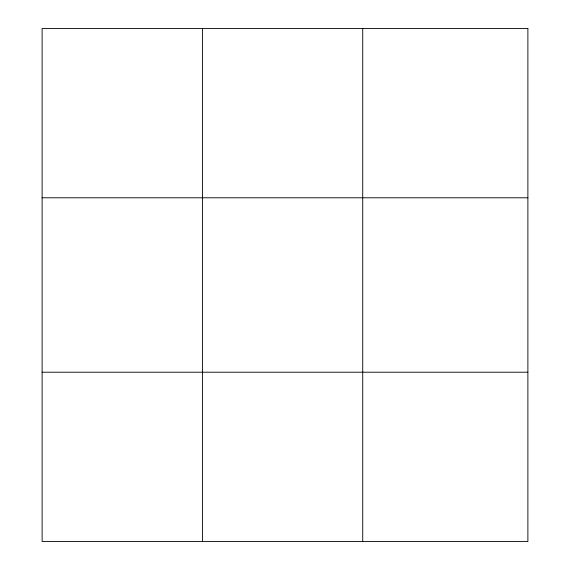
<?xml version="1.0" encoding="UTF-8"?>
<svg xmlns="http://www.w3.org/2000/svg" width="570" height="570" viewBox="0 0 570 570"><rect width="100%" height="100%" fill="white"/><g stroke="black" fill="none" stroke-linecap="round" stroke-linejoin="round"><path stroke-width="0.85" d="M202.421 541.5L202.421 28.5M362.719 541.5L362.719 28.5M42.116 197.79L527.884 197.79M42.116 372.21L527.884 372.21M527.884 28.5L527.884 541.5L42.116 541.5L42.116 28.5L527.884 28.5"/></g></svg>
